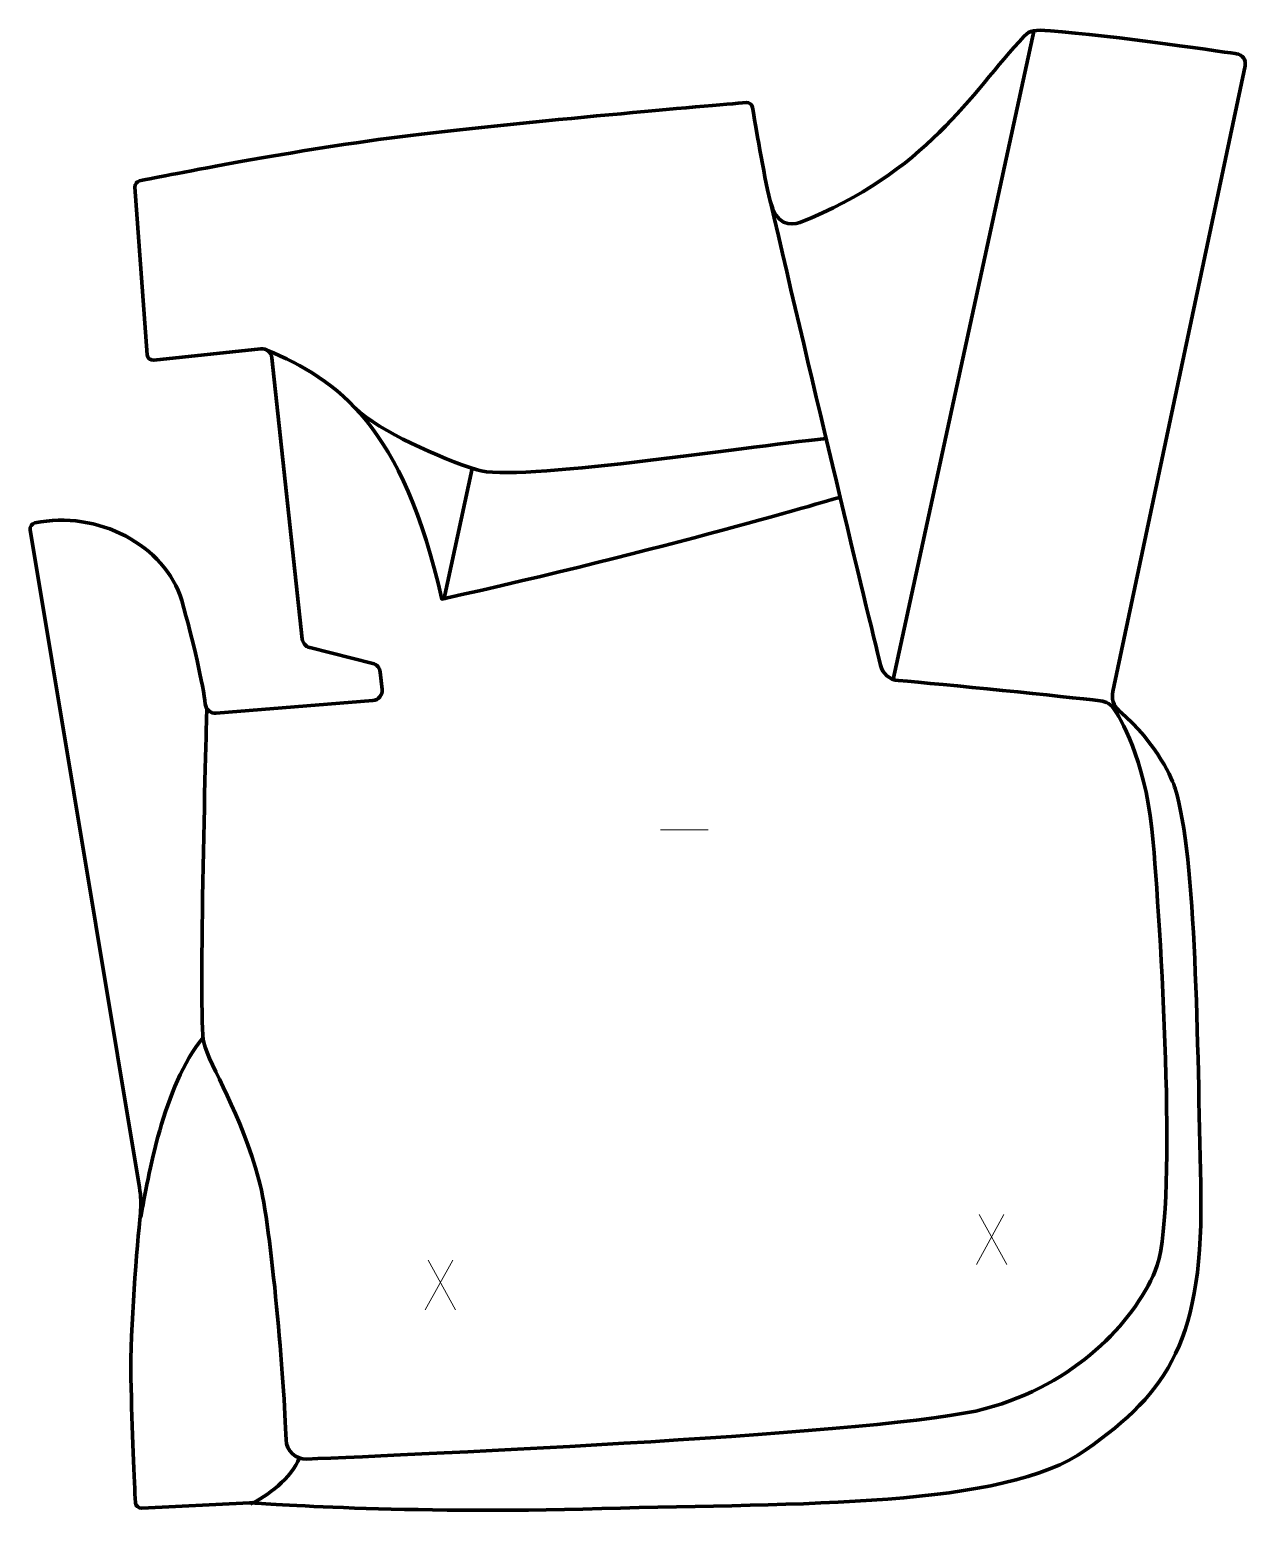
# Model space of a CAD drawing. Header units: millimetres. Extents: x -304 to 304, y -372 to 370.
import ezdxf

# ---------------------------------------------------------------- set-up
doc = ezdxf.new("R2010")
doc.units = ezdxf.units.MM
doc.header["$MEASUREMENT"] = 0
for name, color, linetype in [('layer 1', 7, 'Continuous'), ('layer 2', 7, 'Continuous'), ('layer 3', 7, 'Continuous')]:
    doc.layers.add(name, color=color, linetype=linetype)

msp = doc.modelspace()

# ---------------------------------------------------------------- linework, layer by layer
at = {"layer": 'layer 1', "color": 250, "lineweight": 9}
msp.add_open_spline([(11.3085, -29.7287), (11.3085, -29.7287), (35.2865, -29.7287), (35.2865, -29.7287)], degree=3, dxfattribs=at)
at = {"layer": 'layer 2', "color": 12, "lineweight": 200}
msp.add_open_spline([(237.5129, 39.369), (237.5129, 39.369), (303.6721, 352.2677), (303.6721, 352.2677), (303.6721, 352.2677), (304.2796, 355.1288), (302.3023, 357.8956), (299.3936, 358.2544), (299.3936, 358.2544), (299.3936, 358.2544), (235.4283, 367.6756), (206.3534, 369.7232), (206.3534, 369.7232), (198.3644, 370.2855), (196.2121, 370.2488), (193.228, 367.0445), (193.228, 367.0445), (166.3474, 338.1802), (144.1418, 298.642), (81.0856, 273.9264), (81.0856, 273.9264), (76.3594, 272.0739), (69.0636, 272.7879), (66.2111, 284.6169), (66.2111, 284.6169), (62.8953, 298.3668), (58.7632, 323.1773), (57.4255, 331.3956), (57.4255, 331.3956), (57.175, 332.9344), (55.7812, 334.0203), (54.2244, 333.8876), (54.2244, 333.8876), (37.1065, 332.4317), (-55.6814, 324.4385), (-113.5504, 317.4221), (-113.5504, 317.4221), (-170.4601, 310.5218), (-235.4164, 297.481), (-249.0255, 294.694), (-249.0255, 294.694), (-250.5026, 294.3917), (-251.5242, 293.043), (-251.4142, 291.5423), (-251.4142, 291.5423), (-251.4142, 291.5423), (-245.2589, 207.7851), (-245.2589, 207.7851), (-245.2589, 207.7851), (-245.1351, 206.0971), (-243.6351, 204.8475), (-241.9488, 205.0271), (-241.9488, 205.0271), (-241.9488, 205.0271), (-188.4405, 210.7298), (-188.4405, 210.7298), (-188.4405, 210.7298), (-185.697, 211.0222), (-183.2349, 209.0414), (-182.9386, 206.3042), (-182.9386, 206.3042), (-182.9386, 206.3042), (-167.7131, 65.6146), (-167.7131, 65.6146), (-167.7131, 65.6146), (-167.4876, 63.5353), (-165.9873, 61.817), (-163.9546, 61.3097), (-163.9546, 61.3097), (-163.9546, 61.3097), (-132.4893, 53.4593), (-132.4893, 53.4593), (-132.4893, 53.4593), (-130.4481, 52.9502), (-128.9449, 51.2206), (-128.7283, 49.1321), (-128.7283, 49.1321), (-128.7283, 49.1321), (-127.822, 40.385), (-127.822, 40.385), (-127.822, 40.385), (-127.5334, 37.6009), (-129.5958, 35.1244), (-132.3915, 34.8986), (-132.3915, 34.8986), (-132.3915, 34.8986), (-210.8349, 28.5553), (-210.8349, 28.5553), (-210.8349, 28.5553), (-213.5336, 28.3369), (-215.9166, 30.2991), (-216.2091, 32.9851), (-216.2091, 32.9851), (-217.2219, 42.2911), (-222.2049, 64.9352), (-228.0084, 84.8145), (-228.0084, 84.8145), (-236.1213, 112.6067), (-270.4275, 130.2802), (-301.4021, 123.6561), (-301.4021, 123.6561), (-302.9723, 123.3202), (-304.0045, 121.8153), (-303.7417, 120.2345), (-303.7417, 120.2345), (-303.7417, 120.2345), (-249.0985, -208.6927), (-249.0985, -208.6927), (-249.0985, -208.6927), (-248.3905, -212.9532), (-248.2399, -217.2839), (-248.6505, -221.5828), (-248.6505, -221.5828), (-250.1692, -237.4889), (-253.8762, -279.3082), (-253.3996, -304.0482), (-253.3996, -304.0482), (-252.9092, -329.4827), (-251.6153, -357.0047), (-251.1651, -366.0845), (-251.1651, -366.0845), (-251.0815, -367.7778), (-249.6069, -369.0609), (-247.9139, -368.9162), (-247.9139, -368.9162), (-247.9139, -368.9162), (-194.0649, -366.3036), (-194.0649, -366.3036), (-194.0649, -366.3036), (-193.7795, -366.2898), (-193.4969, -366.288), (-193.2111, -366.2986), (-193.2111, -366.2986), (-187.0107, -366.5286), (-120.1487, -372.0404), (-17.9268, -369.1805), (-17.9268, -369.1805), (81.8409, -366.3893), (182.8821, -369.0584), (224.1197, -339.8336), (224.1197, -339.8336), (265.3573, -310.6091), (283.2865, -284.9629), (281.4937, -206.8318), (281.4937, -206.8318), (279.8819, -136.5909), (279.3411, -43.3041), (268.7316, -9.109), (268.7316, -9.109), (267.5399, -5.268), (260.3768, 12.8768), (240.5235, 29.9576), (240.5235, 29.9576), (237.8484, 32.2588), (236.7805, 35.921), (237.5129, 39.369)], degree=3, knots=[0, 0, 0, 0, 0.025, 0.025, 0.025, 0.025, 0.05, 0.05, 0.05, 0.05, 0.075, 0.075, 0.075, 0.075, 0.1, 0.1, 0.1, 0.1, 0.125, 0.125, 0.125, 0.125, 0.15, 0.15, 0.15, 0.15, 0.175, 0.175, 0.175, 0.175, 0.2, 0.2, 0.2, 0.2, 0.225, 0.225, 0.225, 0.225, 0.25, 0.25, 0.25, 0.25, 0.275, 0.275, 0.275, 0.275, 0.3, 0.3, 0.3, 0.3, 0.325, 0.325, 0.325, 0.325, 0.35, 0.35, 0.35, 0.35, 0.375, 0.375, 0.375, 0.375, 0.4, 0.4, 0.4, 0.4, 0.425, 0.425, 0.425, 0.425, 0.45, 0.45, 0.45, 0.45, 0.475, 0.475, 0.475, 0.475, 0.5, 0.5, 0.5, 0.5, 0.525, 0.525, 0.525, 0.525, 0.55, 0.55, 0.55, 0.55, 0.575, 0.575, 0.575, 0.575, 0.6, 0.6, 0.6, 0.6, 0.625, 0.625, 0.625, 0.625, 0.65, 0.65, 0.65, 0.65, 0.675, 0.675, 0.675, 0.675, 0.7, 0.7, 0.7, 0.7, 0.725, 0.725, 0.725, 0.725, 0.75, 0.75, 0.75, 0.75, 0.775, 0.775, 0.775, 0.775, 0.8, 0.8, 0.8, 0.8, 0.825, 0.825, 0.825, 0.825, 0.85, 0.85, 0.85, 0.85, 0.875, 0.875, 0.875, 0.875, 0.9, 0.9, 0.9, 0.9, 0.925, 0.925, 0.925, 0.925, 0.95, 0.95, 0.95, 0.95, 1, 1, 1, 1], dxfattribs=at)
at = {"layer": 'layer 3', "color": 142, "lineweight": 200}
for points in [[(198.2705, 370.305), (198.2705, 370.305), (127.6567, 45.4651), (127.6567, 45.4651)], [(-96.9742, 85.243), (-96.9742, 85.243), (-82.705, 150.9659), (-82.705, 150.9659)], [(-248.4485, -223.3928), (-244.8022, -203.2368), (-237.263, -158.0502), (-217.313, -133.5632)], [(-169.0725, -343.8736), (-172.7837, -353.6798), (-185.7405, -363.5477), (-193.6346, -366.74)]]:
    msp.add_open_spline(points, degree=3, dxfattribs=at)
for points, knots in [([(66.211, 284.9648), (87.8056, 191.5084), (114.4922, 81.0593), (121.4144, 52.4871), (121.4144, 52.4871), (122.4293, 48.2982), (126.0132, 45.2312), (130.3086, 44.8763), (130.3086, 44.8763), (151.9022, 43.0923), (214.0309, 36.81), (231.2299, 34.7403), (231.2299, 34.7403), (234.1629, 34.3875), (236.7879, 32.7591), (238.4029, 30.285), (238.4029, 30.285), (243.2748, 22.822), (254.7267, 1.4144), (257.7831, -36.1342), (257.7831, -36.1342), (261.9667, -87.5318), (270.1385, -223.9905), (258.7832, -250.2869), (258.7832, -250.2869), (247.428, -276.5833), (218.6798, -307.0315), (173.9176, -319.2115), (173.9176, -319.2115), (127.6533, -331.8004), (-112.9239, -342.2606), (-165.3961, -344.4136), (-165.3961, -344.4136), (-170.9502, -344.6415), (-175.622, -340.2999), (-175.7995, -334.7444), (-175.7995, -334.7444), (-176.6966, -306.7038), (-183.0723, -228.7318), (-189.3581, -204.8657), (-189.3581, -204.8657), (-198.016, -171.9953), (-213.9549, -148.0896), (-216.9432, -136.1365), (-216.9432, -136.1365), (-219.9309, -124.1836), (-215.4157, 30.8216), (-215.4157, 30.8216)], [0, 0, 0, 0, 0.07692308, 0.07692308, 0.07692308, 0.07692308, 0.15384615, 0.15384615, 0.15384615, 0.15384615, 0.23076923, 0.23076923, 0.23076923, 0.23076923, 0.30769231, 0.30769231, 0.30769231, 0.30769231, 0.38461538, 0.38461538, 0.38461538, 0.38461538, 0.46153846, 0.46153846, 0.46153846, 0.46153846, 0.53846154, 0.53846154, 0.53846154, 0.53846154, 0.61538462, 0.61538462, 0.61538462, 0.61538462, 0.69230769, 0.69230769, 0.69230769, 0.69230769, 0.76923077, 0.76923077, 0.76923077, 0.76923077, 0.84615385, 0.84615385, 0.84615385, 0.84615385, 1, 1, 1, 1]), ([(-185.5004, 210.1396), (-150.0543, 195.5646), (-117.1363, 171.6512), (-98.0115, 85.59), (-98.0115, 85.59), (10.7601, 109.496), (101.1831, 136.5756), (101.1831, 136.5756)], [0, 0, 0, 0, 0.33333333, 0.33333333, 0.33333333, 0.33333333, 1, 1, 1, 1]), ([(94.188, 165.9013), (51.9975, 161.4913), (-61.1528, 144.0005), (-80.2772, 150.16), (-80.2772, 150.16), (-99.402, 156.3195), (-128.6544, 169.2823), (-141.1589, 180.9977)], [0, 0, 0, 0, 0.33333333, 0.33333333, 0.33333333, 0.33333333, 1, 1, 1, 1])]:
    msp.add_open_spline(points, degree=3, knots=knots, dxfattribs=at)
at = {"layer": 'layer 3', "color": 250, "lineweight": 9}
for points in [[(183.0552, -222.1548), (183.0552, -222.1548), (169.3146, -247.0506), (169.3146, -247.0506)], [(170.7692, -222.1548), (170.7692, -222.1548), (184.5098, -247.1083), (184.5098, -247.1083)], [(-92.5194, -244.8985), (-92.5194, -244.8985), (-106.26, -269.7943), (-106.26, -269.7943)], [(-104.8054, -244.8985), (-104.8054, -244.8985), (-91.0648, -269.852), (-91.0648, -269.852)]]:
    msp.add_open_spline(points, degree=3, dxfattribs=at)

doc.saveas('drawing.dxf')
